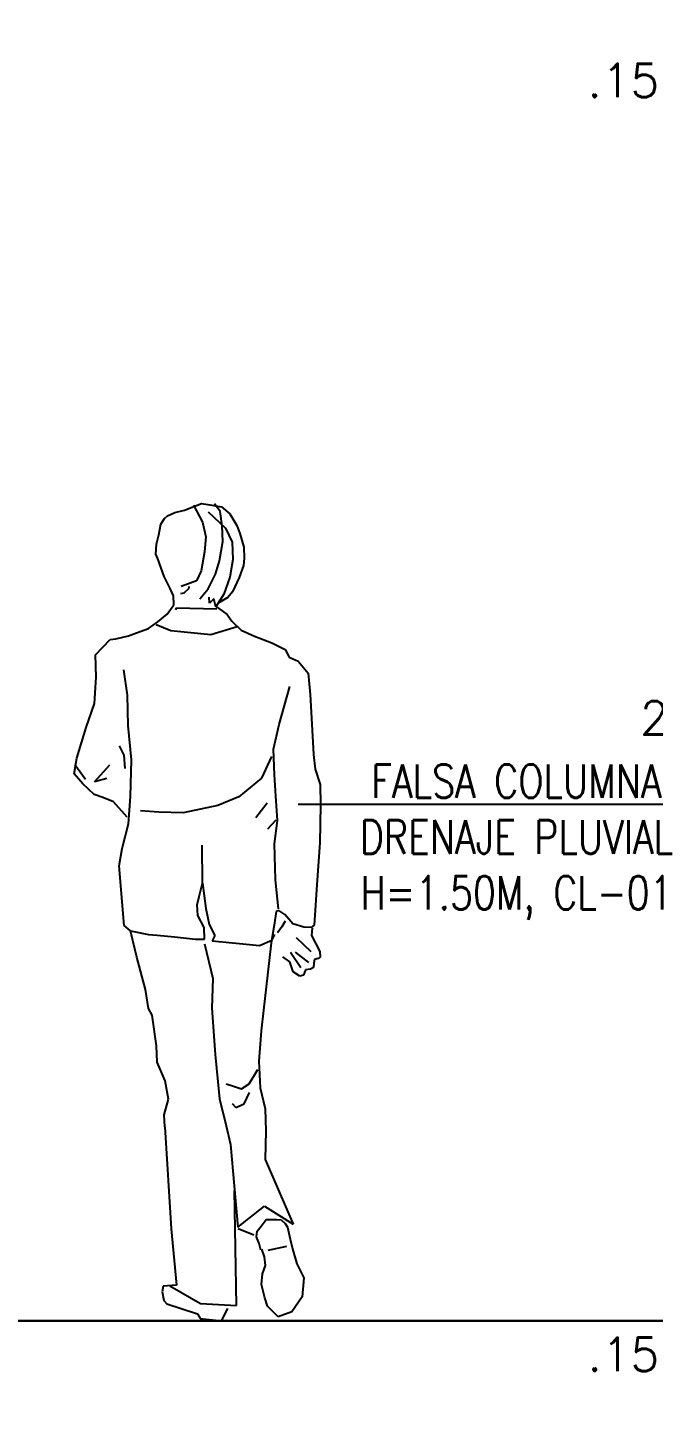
# Model space of a CAD drawing. Header units: millimetres. Extents: x 1.3 to 31, y -9.1 to 13.1.
# Drawn here: x 5.228 to 6.63, y -5.071 to -1.984 of the extents above; entities that cross this region are included whole.
import ezdxf
from ezdxf import colors
from ezdxf.entities.mleader import LeaderData, LeaderLine
from ezdxf.math import Vec2, Vec3

# ---------------------------------------------------------------- set-up
doc = ezdxf.new("R2010")
doc.units = ezdxf.units.MM
doc.layers.get('Defpoints').update_dxf_attribs({"color": 6, "lineweight": 5})
doc.layers.add('0_COTAS 1', color=1, linetype='Continuous', lineweight=5)
doc.layers.add('0_TEXTOS 4', color=104, linetype='Continuous', lineweight=9)
doc.styles.add('50-NOTAS', font='romans.shx', dxfattribs={"height": 0.075})
doc.styles.add('TIPO ROMANS', font='romans.shx')
doc.dimstyles.new('DIM-50-CORTE', dxfattribs={"dimscale": 0.05, "dimtxt": 0.075, "dimasz": 1.5, "dimexe": 1, "dimexo": 1, "dimgap": 1, "dimtad": 1, "dimtih": 1, "dimtoh": 1, "dimzin": 4, "dimdsep": 46, "dimtxsty": '50-NOTAS', "dimblk": 'ARCHTICK', "dimcen": 25, "dimclrd": 9, "dimclre": 9, "dimclrt": 7, "dimadec": 0, "dimazin": 0, "dimtfac": 1, "dimtmove": 2, "dimatfit": 3, "dimfxl": 1, "dimfxlon": 1, "dimtolj": 1, "dimtzin": 0, "dimarcsym": 0})

# ---------------------------------------------------------------- blocks, each defined once
blk = doc.blocks.new('A$C40953E32')
for p, q in [((0.2471, 1.8152), (0.2852, 1.8297)), ((0.2669, 1.8263), (0.2874, 1.7883)), ((0.2852, 1.8297), (0.299, 1.8275)), ((0.299, 1.8275), (0.3298, 1.8227)), ((0.3269, 1.8119), (0.3144, 1.8293)), ((0.3298, 1.8227), (0.3485, 1.8068)), ((0.194, 1.7837), (0.2023, 1.7961)), ((0.2023, 1.7961), (0.209, 1.8023)), ((0.209, 1.8023), (0.2251, 1.8094)), ((0.2251, 1.8094), (0.2471, 1.8152)), ((0.3002, 1.8115), (0.3391, 1.7745)), ((0.3314, 1.7798), (0.3269, 1.8119)), ((0.3485, 1.8068), (0.3642, 1.7803)), ((0.184, 1.7391), (0.1891, 1.7597)), ((0.1891, 1.7597), (0.194, 1.7837)), ((0.2874, 1.7883), (0.295, 1.7553)), ((0.3326, 1.7446), (0.3314, 1.7798)), ((0.3391, 1.7745), (0.3534, 1.7434)), ((0.3642, 1.7803), (0.3706, 1.7627)), ((0.3706, 1.7627), (0.3797, 1.7322)), ((0.1828, 1.7167), (0.184, 1.7391)), ((0.295, 1.7553), (0.2916, 1.7215)), ((0.325, 1.7015), (0.3326, 1.7446)), ((0.3534, 1.7434), (0.3556, 1.7042)), ((0.3797, 1.7322), (0.3807, 1.7077)), ((0.1869, 1.706), (0.1828, 1.7167)), ((0.2013, 1.6664), (0.1869, 1.706)), ((0.2916, 1.7215), (0.2846, 1.6794)), ((0.3163, 1.6714), (0.325, 1.7015)), ((0.3556, 1.7042), (0.3486, 1.6651)), ((0.3807, 1.7077), (0.3795, 1.6908)), ((0.2846, 1.6794), (0.2736, 1.6569)), ((0.2999, 1.6389), (0.3163, 1.6714)), ((0.3795, 1.6908), (0.3692, 1.6645)), ((0.2147, 1.6399), (0.2013, 1.6664)), ((0.2226, 1.6232), (0.2147, 1.6399)), ((0.2736, 1.6569), (0.2392, 1.644)), ((0.2464, 1.6297), (0.2576, 1.6406)), ((0.2576, 1.6406), (0.2576, 1.6437)), ((0.281, 1.6165), (0.2999, 1.6389)), ((0.3486, 1.6651), (0.3354, 1.6265)), ((0.3692, 1.6645), (0.3544, 1.6321)), ((0.223, 1.6032), (0.2226, 1.6232)), ((0.2388, 1.628), (0.2464, 1.6297)), ((0.3026, 1.6067), (0.3024, 1.6205)), ((0.3126, 1.6161), (0.3026, 1.6067)), ((0.3174, 1.5986), (0.3126, 1.6161)), ((0.3226, 1.6064), (0.3165, 1.6002)), ((0.3354, 1.6265), (0.3174, 1.5986)), ((0.3438, 1.6197), (0.3226, 1.6064)), ((0.3544, 1.6321), (0.3438, 1.6197)), ((0.1868, 1.565), (0.208, 1.5822)), ((0.208, 1.5822), (0.223, 1.6032)), ((0.2278, 1.5917), (0.2292, 1.5963)), ((0.2292, 1.5963), (0.3197, 1.5941)), ((0.3165, 1.6002), (0.3314, 1.5895)), ((0.3314, 1.5895), (0.3429, 1.5813)), ((0.3429, 1.5813), (0.3532, 1.5662)), ((0.139, 1.5403), (0.1664, 1.55)), ((0.1664, 1.55), (0.1868, 1.565)), ((0.1832, 1.5588), (0.2162, 1.5455)), ((0.2162, 1.5455), (0.3062, 1.5363)), ((0.3062, 1.5363), (0.3648, 1.5547)), ((0.3532, 1.5662), (0.3742, 1.5466)), ((0.3742, 1.5466), (0.4035, 1.5332)), ((0.0478, 1.4913), (0.0801, 1.5256)), ((0.0801, 1.5256), (0.0932, 1.5267)), ((0.0932, 1.5267), (0.1214, 1.5339)), ((0.1214, 1.5339), (0.139, 1.5403)), ((0.4035, 1.5332), (0.4423, 1.5177)), ((0.4423, 1.5177), (0.4723, 1.5028)), ((0.0486, 1.4407), (0.0478, 1.4913)), ((0.4723, 1.5028), (0.4818, 1.4861)), ((0.4818, 1.4861), (0.5019, 1.4766)), ((0.1189, 1.4005), (0.1112, 1.4571)), ((0.5019, 1.4766), (0.5238, 1.45)), ((0.0456, 1.3818), (0.0486, 1.4407)), ((0.4591, 1.3348), (0.4829, 1.4202)), ((0.5238, 1.45), (0.5285, 1.4019)), ((0.1209, 1.333), (0.1189, 1.4005)), ((0.5285, 1.4019), (0.5316, 1.3489)), ((0.0266, 1.3284), (0.0456, 1.3818)), ((0.0056, 1.26), (0.0266, 1.3284)), ((0.1283, 1.2558), (0.1209, 1.333)), ((0.4462, 1.2801), (0.4591, 1.3348)), ((0.5316, 1.3489), (0.536, 1.2677)), ((0.1008, 1.2876), (0.1113, 1.2663)), ((0.1113, 1.2663), (0.1133, 1.2363)), ((0.4486, 1.2227), (0.4462, 1.2801)), ((0.536, 1.2677), (0.5396, 1.2349)), ((0, 1.2246), (0.0056, 1.26)), ((0.0247, 1.2119), (0.0012, 1.2446)), ((0.0454, 1.2069), (0.0794, 1.245)), ((0.1257, 1.1736), (0.1283, 1.2558)), ((0.4418, 1.2631), (0.4194, 1.2152)), ((0.5396, 1.2349), (0.5509, 1.2005)), ((0.0194, 1.2026), (0, 1.2246)), ((0.0729, 1.2142), (0.0454, 1.2069)), ((0.4194, 1.2152), (0.3688, 1.173)), ((0.4516, 1.1743), (0.4486, 1.2227)), ((0.0443, 1.1785), (0.0194, 1.2026)), ((0.0637, 1.172), (0.0443, 1.1785)), ((0.1214, 1.1129), (0.1257, 1.1736)), ((0.3688, 1.173), (0.3216, 1.1538)), ((0.4556, 1.1199), (0.4516, 1.1743)), ((0.5509, 1.2005), (0.5516, 1.1554)), ((0.0875, 1.1623), (0.0637, 1.172)), ((0.1181, 1.1275), (0.0875, 1.1623)), ((0.3216, 1.1538), (0.2437, 1.1372)), ((0.4319, 1.1587), (0.4071, 1.1261)), ((0.5516, 1.1554), (0.5499, 1.0701)), ((0.107, 1.0575), (0.1214, 1.1129)), ((0.1891, 1.1385), (0.1485, 1.1418)), ((0.2437, 1.1372), (0.1891, 1.1385)), ((0.4518, 1.1207), (0.4329, 1.1004)), ((0.4488, 1.0676), (0.4556, 1.1199)), ((0.1006, 1.0184), (0.107, 1.0575)), ((0.2876, 0.98), (0.2863, 1.065)), ((0.4509, 0.9873), (0.4488, 1.0676)), ((0.5499, 1.0701), (0.5445, 0.9873)), ((0.112, 0.8852), (0.1006, 1.0184)), ((0.2796, 0.9499), (0.2876, 0.98)), ((0.2876, 0.98), (0.2947, 0.9234)), ((0.4573, 0.9221), (0.4509, 0.9873)), ((0.5445, 0.9873), (0.5376, 0.8859)), ((0.2753, 0.9314), (0.2796, 0.9499)), ((0.2766, 0.9078), (0.2753, 0.9314)), ((0.2908, 0.8804), (0.2766, 0.9078)), ((0.2947, 0.9234), (0.3021, 0.8874)), ((0.4527, 0.9168), (0.448, 0.886)), ((0.4582, 0.919), (0.4527, 0.9168)), ((0.4721, 0.9101), (0.4582, 0.919)), ((0.49, 0.8889), (0.4721, 0.9101)), ((0.126, 0.8731), (0.112, 0.8852)), ((0.1401, 0.8142), (0.126, 0.8731)), ((0.126, 0.8731), (0.166, 0.8646)), ((0.166, 0.8646), (0.1859, 0.8634)), ((0.2919, 0.8544), (0.2908, 0.8804)), ((0.3021, 0.8874), (0.3147, 0.8624)), ((0.448, 0.886), (0.441, 0.846)), ((0.4424, 0.8522), (0.449, 0.8646)), ((0.4649, 0.8824), (0.4551, 0.8684)), ((0.4724, 0.8947), (0.4649, 0.8824)), ((0.5146, 0.8816), (0.49, 0.8889)), ((0.5309, 0.8804), (0.5146, 0.8816)), ((0.5376, 0.8859), (0.5309, 0.8804)), ((0.5331, 0.8789), (0.5318, 0.8629)), ((0.1859, 0.8634), (0.2243, 0.8594)), ((0.2243, 0.8594), (0.2713, 0.8547)), ((0.2713, 0.8547), (0.2919, 0.8544)), ((0.2914, 0.8443), (0.3102, 0.7664)), ((0.3147, 0.8624), (0.3088, 0.8507)), ((0.3088, 0.8507), (0.3779, 0.8441)), ((0.3779, 0.8441), (0.4148, 0.8401)), ((0.4148, 0.8401), (0.4424, 0.8522)), ((0.441, 0.846), (0.4327, 0.7738)), ((0.4975, 0.8584), (0.5302, 0.8267)), ((0.5318, 0.8629), (0.5501, 0.827)), ((0.1597, 0.7418), (0.1401, 0.8142)), ((0.4831, 0.8038), (0.4675, 0.8149)), ((0.4902, 0.7816), (0.4831, 0.8038)), ((0.4842, 0.8253), (0.5078, 0.7911)), ((0.495, 0.8255), (0.5251, 0.8021)), ((0.5382, 0.8093), (0.5368, 0.8007)), ((0.5464, 0.8116), (0.5382, 0.8093)), ((0.551, 0.8141), (0.5464, 0.8116)), ((0.5501, 0.827), (0.551, 0.8141)), ((0.4327, 0.7738), (0.4241, 0.6955)), ((0.5057, 0.772), (0.4902, 0.7816)), ((0.5133, 0.7743), (0.5057, 0.772)), ((0.5177, 0.786), (0.5133, 0.7743)), ((0.5293, 0.7877), (0.5177, 0.786)), ((0.5361, 0.7909), (0.5293, 0.7877)), ((0.5368, 0.8007), (0.5361, 0.7909)), ((0.1665, 0.6996), (0.1597, 0.7418)), ((0.3102, 0.7664), (0.3082, 0.6998)), ((0.3102, 0.7664), (0.3102, 0.7664)), ((0.1744, 0.6844), (0.1665, 0.6996)), ((0.1838, 0.6156), (0.1744, 0.6844)), ((0.3082, 0.6998), (0.3154, 0.5963)), ((0.4241, 0.6955), (0.4188, 0.6492)), ((0.4188, 0.6492), (0.4137, 0.5816)), ((0.1853, 0.5788), (0.1838, 0.6156)), ((0.3154, 0.5963), (0.3253, 0.4974)), ((0.2035, 0.5377), (0.1853, 0.5788)), ((0.3916, 0.5307), (0.4116, 0.5626)), ((0.4137, 0.5816), (0.4162, 0.5219)), ((0.2112, 0.4964), (0.2035, 0.5377)), ((0.3401, 0.5307), (0.3564, 0.5255)), ((0.3564, 0.5255), (0.3749, 0.5197)), ((0.3749, 0.5197), (0.3916, 0.5307)), ((0.2017, 0.461), (0.2112, 0.4964)), ((0.3253, 0.4974), (0.3401, 0.4363)), ((0.3807, 0.486), (0.3925, 0.5116)), ((0.4162, 0.5219), (0.4277, 0.4745)), ((0.3539, 0.4865), (0.3618, 0.4774)), ((0.3618, 0.4774), (0.3807, 0.486)), ((0.4277, 0.4745), (0.4292, 0.4255)), ((0.203, 0.4341), (0.2017, 0.461)), ((0.203, 0.4341), (0.2168, 0.2059)), ((0.3401, 0.4363), (0.3499, 0.3951)), ((0.4292, 0.4255), (0.428, 0.3611)), ((0.3499, 0.3951), (0.3667, 0.2101)), ((0.428, 0.3611), (0.4902, 0.2168)), ((0.3632, 0.0348), (0.3593, 0.2918)), ((0.3667, 0.2101), (0.4264, 0.2566)), ((0.4264, 0.2566), (0.4902, 0.2168)), ((0.4188, 0.2118), (0.4302, 0.2267)), ((0.4302, 0.2267), (0.4533, 0.2268)), ((0.4533, 0.2268), (0.4635, 0.2259)), ((0.4635, 0.2259), (0.4728, 0.2177)), ((0.4728, 0.2177), (0.4774, 0.2098)), ((0.2168, 0.2059), (0.2291, 0.0801)), ((0.3673, 0.2068), (0.4025, 0.1928)), ((0.4084, 0.1883), (0.4096, 0.2012)), ((0.4144, 0.1735), (0.4084, 0.1883)), ((0.4096, 0.2012), (0.4188, 0.2118)), ((0.4774, 0.2098), (0.4835, 0.1832)), ((0.4178, 0.1584), (0.4144, 0.1735)), ((0.4261, 0.1436), (0.4201, 0.1607)), ((0.4344, 0.1585), (0.4762, 0.1674)), ((0.4835, 0.1832), (0.4893, 0.1611)), ((0.4893, 0.1611), (0.4987, 0.1279)), ((0.4217, 0.1054), (0.4285, 0.1239)), ((0.4285, 0.1239), (0.4261, 0.1436)), ((0.4987, 0.1279), (0.5141, 0.0967)), ((0.4196, 0.0813), (0.4217, 0.1054)), ((0.5141, 0.0967), (0.5107, 0.0542)), ((0.1992, 0.0776), (0.1969, 0.0647)), ((0.1969, 0.0647), (0.2007, 0.0453)), ((0.2291, 0.0801), (0.1992, 0.0776)), ((0.2142, 0.0788), (0.2825, 0.0389)), ((0.4267, 0.0514), (0.4196, 0.0813)), ((0.2007, 0.0453), (0.2077, 0.0384)), ((0.2077, 0.0384), (0.2757, 0.0158)), ((0.2825, 0.0389), (0.3632, 0.0348)), ((0.433, 0.0328), (0.4267, 0.0514)), ((0.4569, 0.0087), (0.433, 0.0328)), ((0.5107, 0.0542), (0.4878, 0.0204)), ((0.2757, 0.0158), (0.2817, 0.0053)), ((0.2817, 0.0053), (0.3301, 0)), ((0.3301, 0), (0.3438, 0.0278)), ((0.4878, 0.0204), (0.4569, 0.0087))]:
    blk.add_line(p, q)
blk = doc.blocks.new('_ArchTick')
at = {"color": 0, "linetype": 'ByBlock', "const_width": 0.15}
blk.add_lwpolyline([(-0.5, -0.5), (0.5, 0.5)], dxfattribs=at)
blk = doc.blocks.new('*D32')
at = {"layer": '0_COTAS 1', "color": 9, "lineweight": -2, "transparency": 16777216}
for p, q in [((6.7629, -4.8797), (6.6629, -4.8797)), ((6.7129, -5.0297), (6.7129, -4.8797)), ((6.7629, -5.0297), (6.6629, -5.0297))]:
    blk.add_line(p, q, dxfattribs=at)
at = {"layer": 'Defpoints', "color": 0, "transparency": 16777216}
for p in [(6.7129, -4.8797), (7.0093, -4.8797), (7.0093, -5.0297)]:
    blk.add_point(p, dxfattribs=at)
at = {"layer": '0_COTAS 1', "color": 9, "lineweight": -2, "transparency": 16777216, "xscale": 0.075, "yscale": 0.075, "zscale": 0.075}
for p, rotation in [((6.7129, -4.8797), 90), ((6.7129, -5.0297), 270)]:
    blk.add_blockref('_ArchTick', p, dxfattribs=dict(at, rotation=rotation))
at = {"layer": '0_COTAS 1', "color": 7, "transparency": 16777216, "insert": (6.5629, -4.9547), "char_height": 0.075, "attachment_point": 5, "style": '50-NOTAS'}
blk.add_mtext('\\A1;.15', dxfattribs=at)
blk = doc.blocks.new('*D33')
at = {"layer": '0_COTAS 1', "color": 9, "lineweight": -2, "transparency": 16777216}
for p, q in [((6.7629, -2.1797), (6.6629, -2.1797)), ((6.7129, -2.1797), (6.7129, -3.4422)), ((6.7129, -4.8797), (6.7129, -3.6172)), ((6.7629, -4.8797), (6.6629, -4.8797))]:
    blk.add_line(p, q, dxfattribs=at)
at = {"layer": 'Defpoints', "color": 0, "transparency": 16777216}
for p in [(6.7129, -2.1797), (7.0155, -2.1797), (7.0093, -4.8797)]:
    blk.add_point(p, dxfattribs=at)
at = {"layer": '0_COTAS 1', "color": 9, "lineweight": -2, "transparency": 16777216, "xscale": 0.075, "yscale": 0.075, "zscale": 0.075}
for p, rotation in [((6.7129, -2.1797), 90), ((6.7129, -4.8797), 270)]:
    blk.add_blockref('_ArchTick', p, dxfattribs=dict(at, rotation=rotation))
at = {"layer": '0_COTAS 1', "color": 7, "transparency": 16777216, "insert": (6.7129, -3.5297), "char_height": 0.075, "attachment_point": 5, "style": '50-NOTAS'}
blk.add_mtext('\\A1;2.70', dxfattribs=at)
blk = doc.blocks.new('*D34')
at = {"layer": '0_COTAS 1', "color": 9, "lineweight": -2, "transparency": 16777216}
for p, q in [((6.7629, -2.0259), (6.6629, -2.0259)), ((6.7129, -2.1797), (6.7129, -2.0259)), ((6.7629, -2.1797), (6.6629, -2.1797))]:
    blk.add_line(p, q, dxfattribs=at)
at = {"layer": 'Defpoints', "color": 0, "transparency": 16777216}
for p in [(6.7129, -2.0259), (6.9963, -2.0259), (7.0155, -2.1797)]:
    blk.add_point(p, dxfattribs=at)
at = {"layer": '0_COTAS 1', "color": 9, "lineweight": -2, "transparency": 16777216, "xscale": 0.075, "yscale": 0.075, "zscale": 0.075}
for p, rotation in [((6.7129, -2.0259), 90), ((6.7129, -2.1797), 270)]:
    blk.add_blockref('_ArchTick', p, dxfattribs=dict(at, rotation=rotation))
at = {"layer": '0_COTAS 1', "color": 7, "transparency": 16777216, "insert": (6.5629, -2.1028), "char_height": 0.075, "attachment_point": 5, "style": '50-NOTAS'}
blk.add_mtext('\\A1;.15', dxfattribs=at)

msp = doc.modelspace()

# ---------------------------------------------------------------- linework, layer by layer
at = {"lineweight": 30}
msp.add_line((4.787, -4.8797), (7.0093, -4.8797), dxfattribs=at)

# ---------------------------------------------------------------- block references
msp.add_blockref('A$C40953E32', (5.3326, -4.8797))

# ---------------------------------------------------------------- dimensions: what is measured, and where the dimension line sits
at = {"layer": '0_COTAS 1'}
for base, p1, p2, picture, middle in [((6.7129, -2.0259), (7.0155, -2.1797), (6.9963, -2.0259), '*D34', (6.5629, -2.1028)), ((6.7129, -2.1797), (7.0093, -4.8797), (7.0155, -2.1797), '*D33', (6.7129, -3.5297)), ((6.7129, -4.8797), (7.0093, -5.0297), (7.0093, -4.8797), '*D32', (6.5629, -4.9547))]:
    dim = msp.add_linear_dim(base=base, p1=p1, p2=p2, angle=90, dimstyle='DIM-50-CORTE', dxfattribs=at)
    dim.commit()
    dim.dimension.update_dxf_attribs({"geometry": picture, "text_midpoint": middle})

# ---------------------------------------------------------------- leaders
at = {"layer": '0_TEXTOS 4'}
ml = msp.add_multileader_mtext('Standard', dxfattribs=at)
ml.set_content('\\L{\\W0.85;\\LESTRUCTURA \\PDE ACERO}', color=256, style='TIPO ROMANS')
ml.set_leader_properties()
ml.build(insert=Vec2(0, 0))
ml.multileader.update_dxf_attribs({"text_left_attachment_type": 8, "text_right_attachment_type": 6, "dogleg_length": 0.1, "arrow_head_size": 0.075})
ctx = ml.context
ctx.base_point, ctx.char_height, ctx.arrow_head_size, ctx.landing_gap_size, ctx.plane_origin = Vec3(7.8732, -2.6935), 0.075, 0.075, 0.025, Vec3(10.791, -5.4819)
ctx.left_attachment, ctx.right_attachment, ctx.text_align_type = 8, 6, 1
notes = []
notes.append((ctx, [(1, (1, 1, 0), (7.7732, -2.6935), (1, 0), 0.1, [(0, [(7.6092, -3.0598)], 0, [])])]))
ctx.mtext.insert, ctx.mtext.width, ctx.mtext.defined_height, ctx.mtext.alignment, ctx.mtext.line_spacing_style, ctx.mtext.flow_direction = Vec3(8.1881, -2.6035), 4.659455, 0.4926, 2, 2, 5
ml = msp.add_multileader_mtext('Standard', dxfattribs=at)
ml.set_content('\\A1;{\\W0.8;FALSA COLUMNA \\PDRENAJE PLUVIAL\\PH=1.50M, CL-01}', color=256, style='TIPO ROMANS')
ml.set_leader_properties()
ml.build(insert=Vec2(0, 0))
ml.multileader.update_dxf_attribs({"text_left_attachment_type": 8, "text_right_attachment_type": 6, "dogleg_length": 0.1, "arrow_head_size": 0.075})
ctx = ml.context
ctx.base_point, ctx.char_height, ctx.arrow_head_size, ctx.landing_gap_size, ctx.plane_origin = Vec3(5.9086, -3.7238), 0.075, 0.075, 0.025, Vec3(3.9056, -6.7522)
ctx.left_attachment, ctx.right_attachment, ctx.text_align_type = 8, 6, 1
notes.append((ctx, [(1, (1, 1, 0), (6.8386, -3.7238), (-1, 0), 0.1, [(0, [(7.2747, -4.2712)], 0, [])])]))
ctx.mtext.insert, ctx.mtext.width, ctx.mtext.defined_height, ctx.mtext.alignment, ctx.mtext.line_spacing_style, ctx.mtext.flow_direction = Vec3(6.3236, -3.6338), 4.659455, 0.4926, 2, 2, 5
ml = msp.add_multileader_mtext('Standard', dxfattribs=at)
ml.set_content('\\L{\\W0.85;\\LASIENTO DE \\PMADERA}', color=256, style='TIPO ROMANS')
ml.set_leader_properties()
ml.build(insert=Vec2(0, 0))
ml.multileader.update_dxf_attribs({"text_left_attachment_type": 8, "text_right_attachment_type": 6, "dogleg_length": 0.1, "arrow_head_size": 0.075})
ctx = ml.context
ctx.base_point, ctx.char_height, ctx.arrow_head_size, ctx.landing_gap_size, ctx.plane_origin = Vec3(8.0771, -3.7962), 0.075, 0.075, 0.025, Vec3(10.9101, -6.8246)
ctx.left_attachment, ctx.right_attachment, ctx.text_align_type = 8, 6, 1
notes.append((ctx, [(1, (1, 1, 0), (7.9771, -3.7962), (1, 0), 0.1, [(0, [(7.7283, -4.4026)], 0, [])])]))
ctx.mtext.insert, ctx.mtext.width, ctx.mtext.defined_height, ctx.mtext.alignment, ctx.mtext.line_spacing_style, ctx.mtext.flow_direction = Vec3(8.3799, -3.7062), 4.659455, 0.4926, 2, 2, 5
ml = msp.add_multileader_mtext('Standard', dxfattribs=at)
ml.set_content('\\L{\\W0.85;\\LESTRUCTURA \\PDE ACERO}', color=256, style='TIPO ROMANS')
ml.set_leader_properties()
ml.build(insert=Vec2(0, 0))
ml.multileader.update_dxf_attribs({"text_left_attachment_type": 8, "text_right_attachment_type": 6, "dogleg_length": 0.1, "arrow_head_size": 0.075})
ctx = ml.context
ctx.base_point, ctx.char_height, ctx.arrow_head_size, ctx.landing_gap_size, ctx.plane_origin = Vec3(8.4083, -4.0862), 0.075, 0.075, 0.025, Vec3(11.3261, -6.8746)
ctx.left_attachment, ctx.right_attachment, ctx.text_align_type = 8, 6, 1
notes.append((ctx, [(1, (1, 1, 0), (8.3083, -4.0862), (1, 0), 0.1, [(0, [(8.1444, -4.4526)], 0, [])])]))
ctx.mtext.insert, ctx.mtext.width, ctx.mtext.defined_height, ctx.mtext.alignment, ctx.mtext.line_spacing_style, ctx.mtext.flow_direction = Vec3(8.7233, -3.9962), 4.659455, 0.4926, 2, 2, 5
for ctx, leaders in notes:
    for number, flags, end, landing, length, lines in leaders:
        leader = LeaderData()
        leader.index, (leader.has_last_leader_line, leader.has_dogleg_vector, leader.attachment_direction) = number, flags
        leader.last_leader_point, leader.dogleg_vector, leader.dogleg_length = Vec3(end), Vec3(landing), length
        for number, points, colour, breaks in lines:
            line = LeaderLine()
            line.index, line.vertices, line.color, line.breaks = number, Vec3.list(points), colors.encode_raw_color(colour), breaks
            leader.lines.append(line)
        ctx.leaders.append(leader)

doc.saveas('drawing.dxf')
